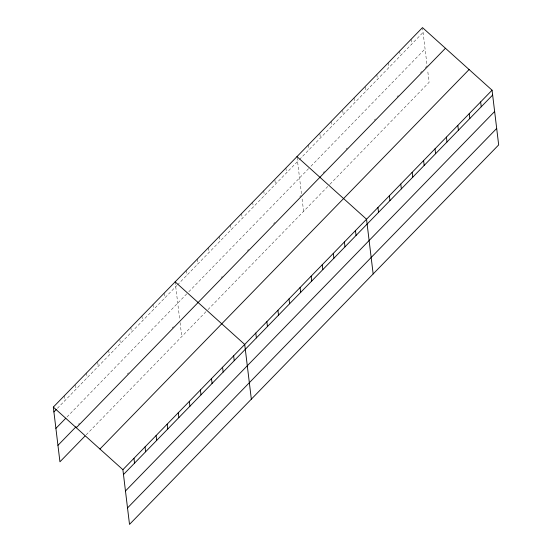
<?xml version="1.0" encoding="UTF-8"?>
<svg xmlns="http://www.w3.org/2000/svg" width="552" height="552" viewBox="0 0 552 552"><rect width="100%" height="100%" fill="white"/><g stroke="black" fill="none" stroke-linecap="round" stroke-linejoin="round"><path stroke-width="0.41" stroke-dasharray="2.76 2.07" d="M57.408 408.335L176.902 285.501M177.482 284.908L298.763 160.239M299.363 159.618L423.073 32.451M66.978 417.001L187.632 292.974M188.798 291.773L309.762 167.435M310.962 166.2L425.068 48.907M78.356 424.371L79.516 423.177M127.319 374.042L128.485 372.841M172.196 327.902L173.362 326.708M221.166 277.573L222.325 276.373M247.393 250.608L248.559 249.407M273.626 223.643L274.786 222.449M299.853 196.684L301.019 195.484M323.224 172.659L324.424 171.424M346.042 149.199L347.242 147.97M374.27 120.184L375.47 118.949M397.088 96.731L398.289 95.496M420.514 72.65L421.714 71.415M425.316 67.71L427.117 65.861L422.584 28.407M86.174 434.838L207.414 310.21M208 309.61L329.42 184.796M330.02 184.182L429.111 82.317L427.614 69.973M411.081 39.33L411.668 44.181M399.669 51.06L400.255 55.911M388.256 62.79L388.843 67.634M376.843 74.52L377.43 79.364M365.534 87.057L366.024 91.094M354.025 97.98L354.612 102.824M342.709 110.517L343.199 114.554M331.207 121.433L331.793 126.284M319.891 133.97L320.381 138.014M308.382 144.893L308.968 149.744M297.073 157.43L301.502 194.035M302.103 198.996L303.593 211.34M285.895 168.008L286.481 172.859M274.917 180.2L275.407 184.244M263.746 190.778L264.332 195.629M252.671 202.163L253.258 207.014M241.597 213.548L242.183 218.392M230.522 224.933L231.109 229.777M219.448 236.318L220.034 241.162M208.373 247.703L208.96 252.547M197.299 259.088L197.885 263.932M186.224 270.466L186.811 275.317M175.15 281.851L179.676 319.27M180.076 322.582L181.767 336.568M164.075 293.236L164.662 298.087M152.994 304.621L153.58 309.472M141.919 316.006L142.506 320.857M130.845 327.391L131.431 332.242M119.867 339.583L120.357 343.627M108.696 350.161L109.282 355.012M97.718 362.353L98.208 366.397M86.547 372.931L87.133 377.775M75.569 385.123L76.059 389.16M64.398 395.701L64.984 400.545"/><path stroke-width="0.83" d="M53.323 407.086L422.487 27.6L492.06 90.197L498.677 144.914L129.513 524.4L122.889 469.683L53.323 407.086L59.94 461.803L85.008 436.039M53.91 411.93L56.242 409.536M55.897 428.386L65.812 418.202M57.953 445.347L76.024 426.772M76.279 427.738L445.443 48.259M99.933 449.024L469.096 69.538M122.889 469.683L492.06 90.197M123.475 474.534L492.646 95.047M125.47 490.99L494.633 111.504M127.519 507.943L496.69 128.457M296.969 156.623L366.542 219.227L373.159 273.944M175.15 281.851L244.715 344.455L251.339 399.172M480.647 101.927L481.234 106.777M469.234 113.657L469.821 118.507M457.822 125.387L458.408 130.237M446.416 137.117L447.003 141.968M435.004 148.847L435.59 153.697M423.591 160.577L424.177 165.427M412.185 172.307L412.772 177.151M400.773 184.037L401.359 188.881M389.36 195.767L389.947 200.611M377.947 207.497L378.534 212.341M355.467 230.605L356.054 235.456M344.393 241.99L344.979 246.841M333.318 253.375L333.905 258.226M322.237 264.76L322.823 269.611M311.162 276.145L311.749 280.996M300.088 287.53L300.674 292.381M289.013 298.915L289.6 303.766M277.939 310.3L278.525 315.151M266.864 321.685L267.451 326.536M255.79 333.07L256.376 337.914M233.641 355.84L234.227 360.684M222.566 367.225L223.153 372.069M211.492 378.61L212.078 383.454M200.417 389.988L201.004 394.839M189.343 401.373L189.929 406.224M178.262 412.758L178.848 417.609M167.187 424.143L167.773 428.994M156.112 435.528L156.699 440.379M145.038 446.913L145.624 451.764M133.963 458.298L134.55 463.149"/></g></svg>
